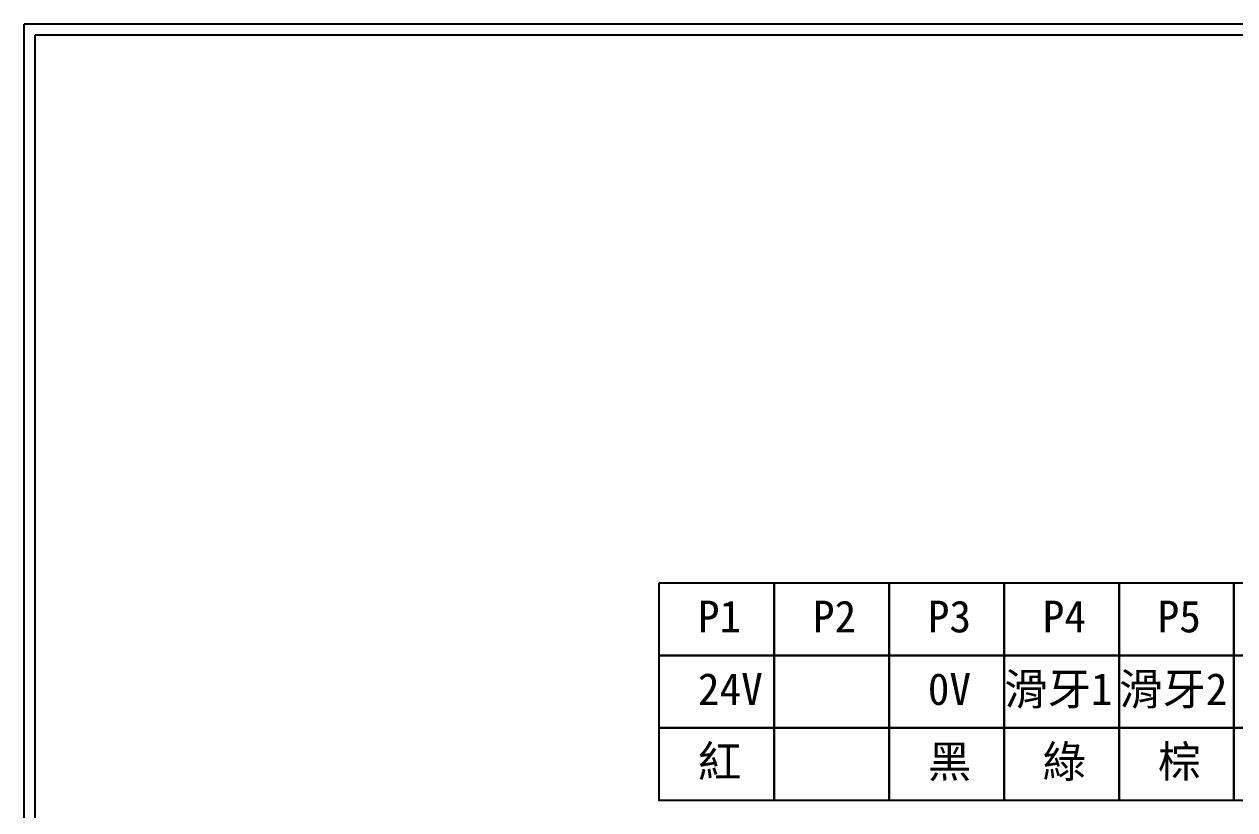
# Model space of a CAD drawing. Extents: x 10 to 297, y 3 to 207.
# Drawn here: x 10 to 147.1, y 118.1 to 207 of the extents above; entities that cross this region are included whole.
import ezdxf

# ---------------------------------------------------------------- set-up
doc = ezdxf.new("R2010")
doc.units = 0
doc.layers.add('圖框層', color=7, linetype='CONTINUOUS')
doc.layers.add('標尺寸層', color=3, linetype='CONTINUOUS')
doc.styles.add('STSL', font='KAIU.TTF')

msp = doc.modelspace()

# ---------------------------------------------------------------- linework, layer by layer
at = {"layer": '圖框層', "color": 7}
for p, q in [((297, 206.97), (10, 206.97)), ((10, 3), (10, 206.97)), ((295.75, 205.72), (11.25, 205.72)), ((11.25, 4.25), (11.25, 205.72))]:
    msp.add_line(p, q, dxfattribs=at)
at = {"layer": '標尺寸層', "color": 7}
for points in [[(81.91, 143.74), (94.93, 143.74), (94.93, 135.53), (81.91, 135.53)], [(94.93, 143.74), (107.94, 143.74), (107.94, 135.53), (94.93, 135.53)], [(107.94, 143.74), (120.95, 143.74), (120.95, 135.53), (107.94, 135.53)], [(120.95, 143.74), (133.96, 143.74), (133.96, 135.53), (120.95, 135.53)], [(133.96, 143.74), (146.97, 143.74), (146.97, 135.53), (133.96, 135.53)], [(146.97, 143.74), (159.99, 143.74), (159.99, 135.53), (146.97, 135.53)], [(81.91, 135.53), (94.93, 135.53), (94.93, 127.32), (81.91, 127.32)], [(94.93, 135.53), (107.94, 135.53), (107.94, 127.32), (94.93, 127.32)], [(107.94, 135.53), (120.95, 135.53), (120.95, 127.32), (107.94, 127.32)], [(120.95, 135.53), (133.96, 135.53), (133.96, 127.32), (120.95, 127.32)], [(133.96, 135.53), (146.97, 135.53), (146.97, 127.32), (133.96, 127.32)], [(146.97, 135.53), (159.99, 135.53), (159.99, 127.32), (146.97, 127.32)], [(81.91, 127.32), (94.93, 127.32), (94.93, 119.11), (81.91, 119.11)], [(94.93, 127.32), (107.94, 127.32), (107.94, 119.11), (94.93, 119.11)], [(107.94, 127.32), (120.95, 127.32), (120.95, 119.11), (107.94, 119.11)], [(120.95, 127.32), (133.96, 127.32), (133.96, 119.11), (120.95, 119.11)], [(133.96, 127.32), (146.97, 127.32), (146.97, 119.11), (133.96, 119.11)], [(146.97, 127.32), (159.99, 127.32), (159.99, 119.11), (146.97, 119.11)]]:
    msp.add_lwpolyline(points, close=True, dxfattribs=at)

# ---------------------------------------------------------------- texts
at = {"layer": '圖框層', "color": 4, "style": 'STSL'}
for s, p in [('P1', (86.28, 138.14)), ('P2', (99.3, 138.14)), ('P3', (112.31, 138.14)), ('P4', (125.32, 138.14)), ('P5', (138.33, 138.14)), ('24V', (86.28, 129.93)), ('0V', (112.31, 129.93)), ('滑牙1', (120.95, 129.93)), ('滑牙2', (133.96, 129.93)), ('紅', (86.28, 121.72)), ('黑', (112.31, 121.72)), ('綠', (125.32, 121.72)), ('棕', (138.33, 121.72))]:
    msp.add_text(s, height=3.6, dxfattribs=at).set_placement(p)

doc.saveas('drawing.dxf')
